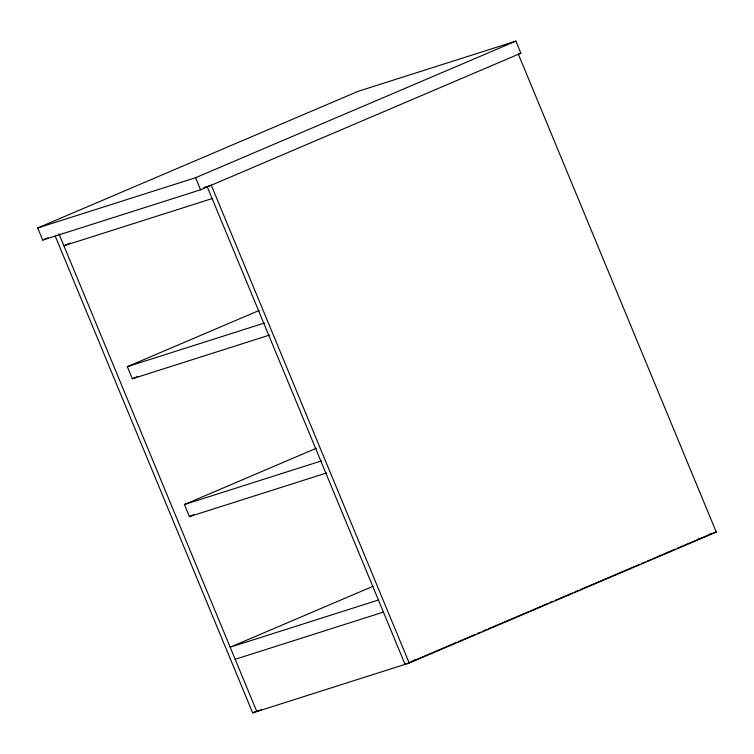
<?xml version="1.0" encoding="UTF-8"?>
<svg xmlns="http://www.w3.org/2000/svg" width="754" height="754" viewBox="0 0 754 754"><rect width="100%" height="100%" fill="white"/><g stroke="black" fill="none" stroke-linecap="round" stroke-linejoin="round"><path stroke-width="1.13" d="M37.7 227.962L357.999 91.375L515.859 41.121L520.873 53.214L200.564 189.801L42.705 240.055L37.7 227.962L195.559 177.718L515.859 41.121M42.705 240.055L48.115 237.746M70.31 243.024L63.883 245.757L212.128 198.575M269.442 335.115L132.346 378.762L127.332 366.67L259.178 310.45M132.346 378.762L137.746 376.453M326.539 472.965L189.442 516.603L184.428 504.52L316.275 448.291M189.442 516.603L193.759 514.765M372.9 586.339L230.168 647.205L378.414 600.014M55.193 236.077L252.684 712.879L258.094 710.57M261.148 709.712L256.822 711.559L58.878 233.674M455.887 642.691L405.068 664.368L207.124 186.483L203.778 187.548M458.055 641.777L475.35 634.397M477.518 633.473L480.76 632.088M482.918 631.164L486.17 629.788M488.328 628.864L528.337 611.796M530.505 610.881L547.8 603.502M549.968 602.578L553.21 601.192M555.368 600.269L572.672 592.898M574.831 591.975L578.082 590.589M580.241 589.666L639.712 564.303M641.88 563.379L645.122 562.003M647.281 561.08L650.532 559.694M652.691 558.771L675.395 549.091M677.563 548.167L712.162 533.408L708.817 534.473M252.684 712.879L409.205 663.049L716.3 532.088L518.356 54.213M518.629 53.92L520.873 53.214M208.151 186.153L211.261 185.164L409.205 663.049M127.332 366.67L264.437 323.032M184.428 504.52L321.534 460.873M235.173 659.298L383.418 612.107M713.199 533.078L716.3 532.088M698.572 538.969L700.805 538.252M413.088 660.589L416.425 659.524M195.559 177.718L200.564 189.801"/></g></svg>
